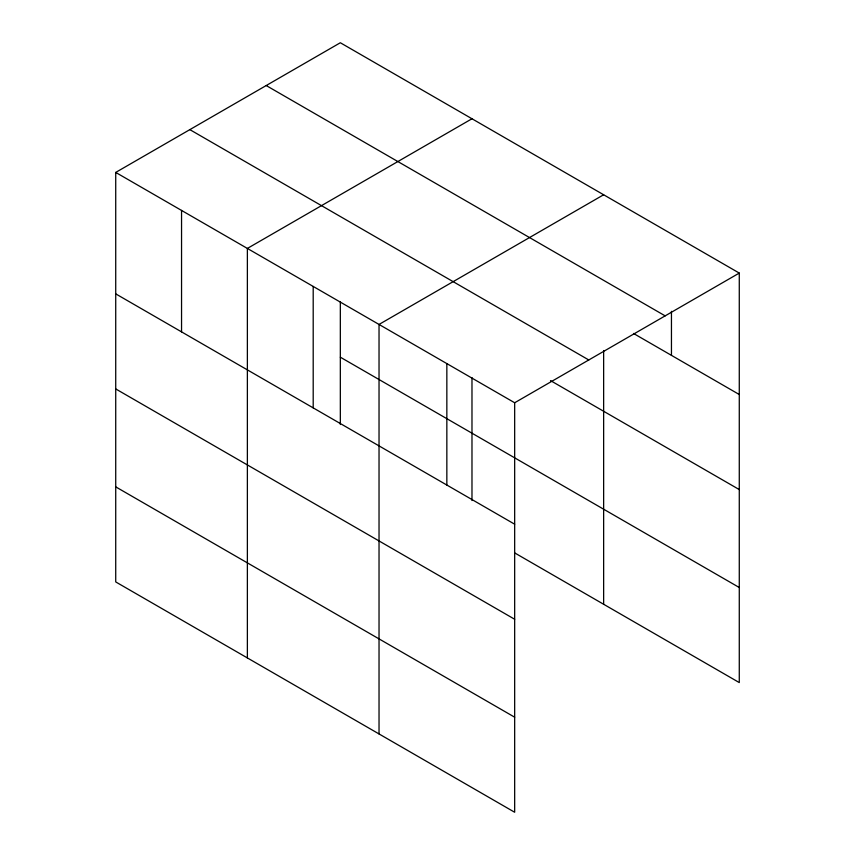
<?xml version="1.0" encoding="UTF-8"?>
<svg xmlns="http://www.w3.org/2000/svg" width="855" height="855" viewBox="0 0 855 855"><rect width="100%" height="100%" fill="white"/><g stroke="black" fill="none" stroke-linecap="round" stroke-linejoin="round"><path stroke-width="1.28" d="M603.641 350.529L603.641 604.261M115.724 172.421L514.667 402.758L514.667 812.25L115.724 581.924L115.724 172.421L340.333 42.75L739.276 273.076L739.276 682.579L514.71 552.918M471.981 118.76L247.373 248.431L247.373 657.933M603.641 194.769L379.032 324.44L379.032 733.943M514.667 402.758L739.276 273.076M266.215 85.543L665.158 315.869M633.523 333.461L739.276 394.518M189.842 129.629L588.785 359.966M550.513 380.593L739.276 489.573M340.333 357.187L739.276 587.513M115.724 293.863L514.667 524.201M115.724 388.929L514.667 619.255M115.724 486.858L514.667 717.195M671.453 311.327L671.453 355.359M471.981 377.611L471.981 500.528M446.844 363.599L446.844 485.042M340.333 301.601L340.333 424.518M313.197 286.436L313.197 407.878M181.549 210.426L181.549 331.868"/></g></svg>
